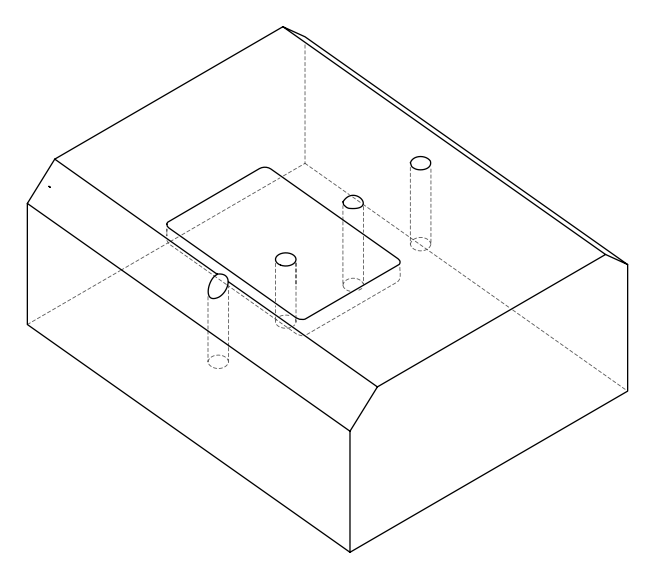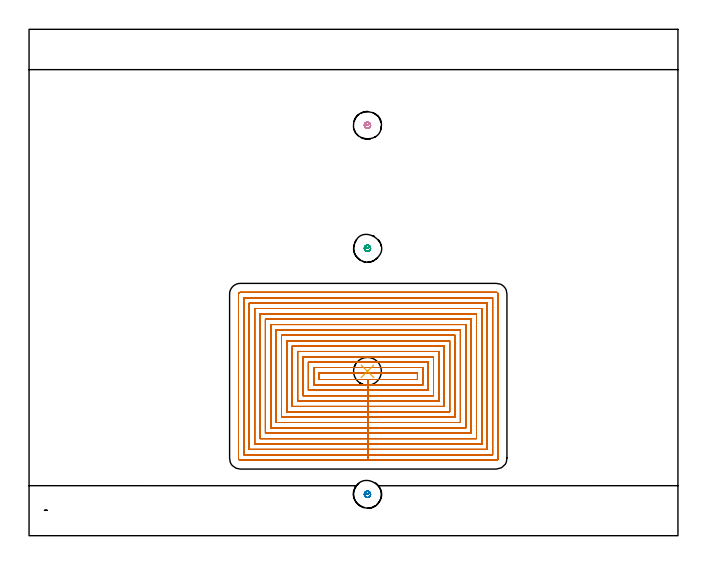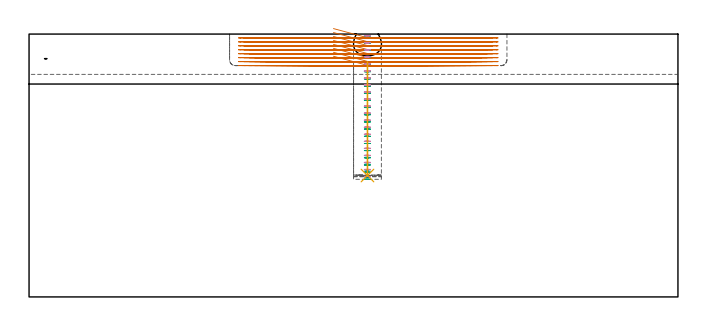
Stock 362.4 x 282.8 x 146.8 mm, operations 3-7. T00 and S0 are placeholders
(PLAN: 7 operations, 3 tool changes, 135.1 min)
(1 AREA_MILL | FG_CHAMFER_SURFACE | UGT0205_001 | 23.62 min | 91729 mm3)
(2 AREA_MILL_1 | FG_CHAMFER_SURFACE_1 | UGT0205_001 | 29.43 min | 141016 mm3)
(3 MILL_RECTANGULAR_POCKET | POCKET_RECTANGULAR_STRAIGHT | UGT0201_089 | Follow Part, ap 2.5, ae 75% | 77.48 min | 281110 mm3)
(4 MILL_BLIND_HOLE_FROM_SOLID_MATERIAL | STEP1POCKET | NXT0201_011 | Spiral | 1.42 min | 14111 mm3)
(5 MILL_BLIND_HOLE_FROM_SOLID_MATERIAL_1 | STEP1POCKET_2 | NXT0201_011 | Spiral | 1.42 min | 15340 mm3)
(6 MILL_BLIND_HOLE_FROM_SOLID_MATERIAL_2 | STEP1POCKET_3 | NXT0201_011 | Spiral | 1.42 min | 15026 mm3)
(7 INDEXABLE_INSERT_DRILL_BLIND_HOLE_FROM_SOLID | STEP1POCKET_1 | NXT0302_002 | 0.26 min | 11540 mm3)
(TOOL UGT0205_001 | Chamfer Mill 20 x 3 x 45 deg. | D20 FL50 Z2)
(TOOL UGT0201_089 | End mill 10 mm | D10 R3 FL22 Z4)
(TOOL NXT0201_011 | ENDMILL 12mm [2P460-1200-NA 1630] | D12 FL38 Z6)
(TOOL NXT0302_002 | Index. Insert Drill 15.5mm [880-D1550L20-05] | D15.5 PA176 FL78 Z2)
(OP 3 MILL_RECTANGULAR_POCKET)
G17 G21 G94 G90
T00 M6
G54
G17 G0 G90 X170.014 Y87.2 S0 M3
G43 Z156.863 H0
Z149.863
G94 G1 X189.45 Z144.655 F250.
X216.9 F500.
Y90.9
X162.
Y87.2
X189.45
Y84.2
X219.9
Y93.9
X159.
Y84.2
X189.45
Y81.2
X222.9
Y96.9
X156.
Y81.2
X189.45
Y78.2
X225.9
Y99.9
X153.
Y78.2
X189.45
Y75.2
X228.9
Y102.9
X150.
Y75.2
X189.45
Y72.2
X231.9
Y105.9
X147.
Y72.2
X189.45
Y69.2
X234.9
Y108.9
X144.
Y69.2
X189.45
Y66.2
X237.9
Y111.9
X141.
Y66.2
X189.45
Y63.2
X240.9
Y114.9
X138.
Y63.2
X189.45
Y60.2
X243.9
Y117.9
X135.
Y60.2
X189.45
Y57.2
X246.9
Y120.9
X132.
Y57.2
X189.45
Y54.2
X249.9
Y123.9
X129.
Y54.2
X189.45
Y51.2
X252.9
Y126.9
X126.
Y51.2
X189.45
Y48.2
X255.9
Y129.9
X123.
Y48.2
X189.45
Y45.2
X258.9
Y132.9
X120.
Y45.2
X189.45
Y42.2
X261.
G3 X261.9 Y43.1 R0.9
G1 Y135.
G3 X261. Y135.9 R0.9
G1 X117.9
G3 X117. Y135. R0.9
G1 Y43.1
G3 X117.9 Y42.2 R0.9
G1 X189.45
X190.45
G0 X170.014 Y87.2 Z147.655
G1 X189.45 Z142.447 F250.
X216.9 F500.
Y90.9
X162.
Y87.2
X189.45
Y84.2
X219.9
Y93.9
X159.
Y84.2
X189.45
Y81.2
X222.9
Y96.9
X156.
Y81.2
X189.45
Y78.2
X225.9
Y99.9
X153.
Y78.2
X189.45
Y75.2
X228.9
Y102.9
X150.
Y75.2
X189.45
Y72.2
X231.9
Y105.9
X147.
Y72.2
X189.45
Y69.2
X234.9
Y108.9
X144.
Y69.2
X189.45
Y66.2
X237.9
Y111.9
X141.
Y66.2
X189.45
Y63.2
X240.9
Y114.9
X138.
Y63.2
X189.45
Y60.2
X243.9
Y117.9
X135.
Y60.2
X189.45
Y57.2
X246.9
Y120.9
X132.
Y57.2
X189.45
Y54.2
X249.9
Y123.9
X129.
Y54.2
X189.45
Y51.2
X252.9
Y126.9
X126.
Y51.2
X189.45
Y48.2
X255.9
Y129.9
X123.
Y48.2
X189.45
Y45.2
X258.9
Y132.9
X120.
Y45.2
X189.45
Y42.2
X261.
G3 X261.9 Y43.1 R0.9
G1 Y135.
G3 X261. Y135.9 R0.9
G1 X117.9
G3 X117. Y135. R0.9
G1 Y43.1
G3 X117.9 Y42.2 R0.9
G1 X189.45
X190.45
G0 X170.014 Y87.2 Z145.447
G1 X189.45 Z140.24 F250.
X216.9 F500.
Y90.9
X162.
Y87.2
X189.45
Y84.2
X219.9
Y93.9
X159.
Y84.2
X189.45
Y81.2
X222.9
Y96.9
X156.
Y81.2
X189.45
Y78.2
X225.9
Y99.9
X153.
Y78.2
X189.45
Y75.2
X228.9
Y102.9
X150.
Y75.2
X189.45
Y72.2
X231.9
Y105.9
X147.
Y72.2
X189.45
Y69.2
X234.9
Y108.9
X144.
Y69.2
X189.45
Y66.2
X237.9
Y111.9
X141.
Y66.2
X189.45
Y63.2
X240.9
Y114.9
X138.
Y63.2
X189.45
Y60.2
X243.9
Y117.9
X135.
Y60.2
X189.45
Y57.2
X246.9
Y120.9
X132.
Y57.2
X189.45
Y54.2
X249.9
Y123.9
X129.
Y54.2
X189.45
Y51.2
X252.9
Y126.9
X126.
Y51.2
X189.45
Y48.2
X255.9
Y129.9
X123.
Y48.2
X189.45
Y45.2
X258.9
Y132.9
X120.
Y45.2
X189.45
Y42.2
X261.
G3 X261.9 Y43.1 R0.9
G1 Y135.
G3 X261. Y135.9 R0.9
G1 X117.9
G3 X117. Y135. R0.9
G1 Y43.1
G3 X117.9 Y42.2 R0.9
G1 X189.45
X190.45
G0 X170.014 Y87.2 Z143.24
G1 X189.45 Z138.032 F250.
X216.9 F500.
Y90.9
X162.
Y87.2
X189.45
Y84.2
X219.9
Y93.9
X159.
Y84.2
X189.45
Y81.2
X222.9
Y96.9
X156.
Y81.2
X189.45
Y78.2
X225.9
Y99.9
X153.
Y78.2
X189.45
Y75.2
X228.9
Y102.9
X150.
Y75.2
X189.45
Y72.2
X231.9
Y105.9
X147.
Y72.2
X189.45
Y69.2
X234.9
Y108.9
X144.
Y69.2
X189.45
Y66.2
X237.9
Y111.9
X141.
Y66.2
X189.45
Y63.2
X240.9
Y114.9
X138.
Y63.2
X189.45
Y60.2
X243.9
Y117.9
X135.
Y60.2
X189.45
Y57.2
X246.9
Y120.9
X132.
Y57.2
X189.45
Y54.2
X249.9
Y123.9
X129.
Y54.2
X189.45
Y51.2
X252.9
Y126.9
X126.
Y51.2
X189.45
Y48.2
X255.9
Y129.9
X123.
Y48.2
X189.45
Y45.2
X258.9
Y132.9
X120.
Y45.2
X189.45
Y42.2
X261.
G3 X261.9 Y43.1 R0.9
G1 Y135.
G3 X261. Y135.9 R0.9
G1 X117.9
G3 X117. Y135. R0.9
G1 Y43.1
G3 X117.9 Y42.2 R0.9
G1 X189.45
X190.45
G0 X170.014 Y87.2 Z141.032
G1 X189.45 Z135.824 F250.
X216.9 F500.
Y90.9
X162.
Y87.2
X189.45
Y84.2
X219.9
Y93.9
X159.
Y84.2
X189.45
Y81.2
X222.9
Y96.9
X156.
Y81.2
X189.45
Y78.2
X225.9
Y99.9
X153.
Y78.2
X189.45
Y75.2
X228.9
Y102.9
X150.
Y75.2
X189.45
Y72.2
X231.9
Y105.9
X147.
Y72.2
X189.45
Y69.2
X234.9
Y108.9
X144.
Y69.2
X189.45
Y66.2
X237.9
Y111.9
X141.
Y66.2
X189.45
Y63.2
X240.9
Y114.9
X138.
Y63.2
X189.45
Y60.2
X243.9
Y117.9
X135.
Y60.2
X189.45
Y57.2
X246.9
Y120.9
X132.
Y57.2
X189.45
Y54.2
X249.9
Y123.9
X129.
Y54.2
X189.45
Y51.2
X252.9
Y126.9
X126.
Y51.2
X189.45
Y48.2
X255.9
Y129.9
X123.
Y48.2
X189.45
Y45.2
X258.9
Y132.9
X120.
Y45.2
X189.45
Y42.2
X261.
G3 X261.9 Y43.1 R0.9
G1 Y135.
G3 X261. Y135.9 R0.9
G1 X117.9
G3 X117. Y135. R0.9
G1 Y43.1
G3 X117.9 Y42.2 R0.9
G1 X189.45
X190.45
G0 X170.014 Y87.2 Z138.824
G1 X189.45 Z133.616 F250.
X216.9 F500.
Y90.9
X162.
Y87.2
X189.45
Y84.2
X219.9
Y93.9
X159.
Y84.2
X189.45
Y81.2
X222.9
Y96.9
X156.
Y81.2
X189.45
Y78.2
X225.9
Y99.9
X153.
Y78.2
X189.45
Y75.2
X228.9
Y102.9
X150.
Y75.2
X189.45
Y72.2
X231.9
Y105.9
X147.
Y72.2
X189.45
Y69.2
X234.9
Y108.9
X144.
Y69.2
X189.45
Y66.2
X237.9
Y111.9
X141.
Y66.2
X189.45
Y63.2
X240.9
Y114.9
X138.
Y63.2
X189.45
Y60.2
X243.9
Y117.9
X135.
Y60.2
X189.45
Y57.2
X246.9
Y120.9
X132.
Y57.2
X189.45
Y54.2
X249.9
Y123.9
X129.
Y54.2
X189.45
Y51.2
X252.9
Y126.9
X126.
Y51.2
X189.45
Y48.2
X255.9
Y129.9
X123.
Y48.2
X189.45
Y45.2
X258.9
Y132.9
X120.
Y45.2
X189.45
Y42.2
X261.
G3 X261.9 Y43.1 R0.9
G1 Y135.
G3 X261. Y135.9 R0.9
G1 X117.9
G3 X117. Y135. R0.9
G1 Y43.1
G3 X117.9 Y42.2 R0.9
G1 X189.45
X190.45
G0 X170.014 Y87.2 Z136.616
G1 X189.45 Z131.408 F250.
X216.9 F500.
Y90.9
X162.
Y87.2
X189.45
Y84.2
X219.9
Y93.9
X159.
Y84.2
X189.45
Y81.2
X222.9
Y96.9
X156.
Y81.2
X189.45
Y78.2
X225.9
Y99.9
X153.
Y78.2
X189.45
Y75.2
X228.9
Y102.9
X150.
Y75.2
X189.45
Y72.2
X231.9
Y105.9
X147.
Y72.2
X189.45
Y69.2
X234.9
Y108.9
X144.
Y69.2
X189.45
Y66.2
X237.9
Y111.9
X141.
Y66.2
X189.45
Y63.2
X240.9
Y114.9
X138.
Y63.2
X189.45
Y60.2
X243.9
Y117.9
X135.
Y60.2
X189.45
Y57.2
X246.9
Y120.9
X132.
Y57.2
X189.45
Y54.2
X249.9
Y123.9
X129.
Y54.2
X189.45
Y51.2
X252.9
Y126.9
X126.
Y51.2
X189.45
Y48.2
X255.9
Y129.9
X123.
Y48.2
X189.45
Y45.2
X258.9
Y132.9
X120.
Y45.2
X189.45
Y42.2
X261.
G3 X261.9 Y43.1 R0.9
G1 Y135.
G3 X261. Y135.9 R0.9
G1 X117.9
G3 X117. Y135. R0.9
G1 Y43.1
G3 X117.9 Y42.2 R0.9
G1 X189.45
X190.45
G0 X170.014 Y87.2 Z134.408
G1 X189.45 Z129.2 F250.
X216.9 F500.
Y90.9
X162.
Y87.2
X189.45
Y84.2
X219.9
Y93.9
X159.
Y84.2
X189.45
Y81.2
X222.9
Y96.9
X156.
Y81.2
X189.45
Y78.2
X225.9
Y99.9
X153.
Y78.2
X189.45
Y75.2
X228.9
Y102.9
X150.
Y75.2
X189.45
Y72.2
X231.9
Y105.9
X147.
Y72.2
X189.45
Y69.2
X234.9
Y108.9
X144.
Y69.2
X189.45
Y66.2
X237.9
Y111.9
X141.
Y66.2
X189.45
Y63.2
X240.9
Y114.9
X138.
Y63.2
X189.45
Y60.2
X243.9
Y117.9
X135.
Y60.2
X189.45
Y57.2
X246.9
Y120.9
X132.
Y57.2
X189.45
Y54.2
X249.9
Y123.9
X129.
Y54.2
X189.45
Y51.2
X252.9
Y126.9
X126.
Y51.2
X189.45
Y48.2
X255.9
Y129.9
X123.
Y48.2
X189.45
Y45.2
X258.9
Y132.9
X120.
Y45.2
X189.45
Y42.2
X261.
G3 X261.9 Y43.1 R0.9
G1 Y135.
G3 X261. Y135.9 R0.9
G1 X117.9
G3 X117. Y135. R0.9
G1 Y43.1
G3 X117.9 Y42.2 R0.9
G1 X189.45
X190.45
G0 Z156.863
M5
M2
(OP 4 MILL_BLIND_HOLE_FROM_SOLID_MATERIAL)
G17 G21 G94 G90
T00 M6
G54
G17 G0 G90 X189. Y23.1 S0 M3
G43 Z156.8 H1
Z145.862
G94 G3 X189.76 Y24.09 R0.787 F250.
X188.547 Y24.79 R0.99
X187.31 Y22.647 R1.75
X188.547 Y24.79 R-1.75
X187.928 Y23.719 R0.875
X189. Y23.1 R0.875
G0 Z141.924
G3 X189.76 Y24.09 R0.787
X188.547 Y24.79 R0.99
X187.31 Y22.647 R1.75
X188.547 Y24.79 R-1.75
X187.928 Y23.719 R0.875
X189. Y23.1 R0.875
G0 Z137.986
G3 X189.76 Y24.09 R0.787
X188.547 Y24.79 R0.99
X187.31 Y22.647 R1.75
X188.547 Y24.79 R-1.75
X187.928 Y23.719 R0.875
X189. Y23.1 R0.875
G0 Z134.048
G3 X189.76 Y24.09 R0.787
X188.547 Y24.79 R0.99
X187.31 Y22.647 R1.75
X188.547 Y24.79 R-1.75
X187.928 Y23.719 R0.875
X189. Y23.1 R0.875
G0 Z130.11
G3 X189.76 Y24.09 R0.787
X188.547 Y24.79 R0.99
X187.31 Y22.647 R1.75
X188.547 Y24.79 R-1.75
X187.928 Y23.719 R0.875
X189. Y23.1 R0.875
G0 Z126.171
G3 X189.76 Y24.09 R0.787
X188.547 Y24.79 R0.99
X187.31 Y22.647 R1.75
X188.547 Y24.79 R-1.75
X187.928 Y23.719 R0.875
X189. Y23.1 R0.875
G0 Z122.233
G3 X189.76 Y24.09 R0.787
X188.547 Y24.79 R0.99
X187.31 Y22.647 R1.75
X188.547 Y24.79 R-1.75
X187.928 Y23.719 R0.875
X189. Y23.1 R0.875
G0 Z118.295
G3 X189.76 Y24.09 R0.787
X188.547 Y24.79 R0.99
X187.31 Y22.647 R1.75
X188.547 Y24.79 R-1.75
X187.928 Y23.719 R0.875
X189. Y23.1 R0.875
G0 Z114.357
G3 X189.76 Y24.09 R0.787
X188.547 Y24.79 R0.99
X187.31 Y22.647 R1.75
X188.547 Y24.79 R-1.75
X187.928 Y23.719 R0.875
X189. Y23.1 R0.875
G0 Z110.419
G3 X189.76 Y24.09 R0.787
X188.547 Y24.79 R0.99
X187.31 Y22.647 R1.75
X188.547 Y24.79 R-1.75
X187.928 Y23.719 R0.875
X189. Y23.1 R0.875
G0 Z106.481
G3 X189.76 Y24.09 R0.787
X188.547 Y24.79 R0.99
X187.31 Y22.647 R1.75
X188.547 Y24.79 R-1.75
X187.928 Y23.719 R0.875
X189. Y23.1 R0.875
G0 Z102.543
G3 X189.76 Y24.09 R0.787
X188.547 Y24.79 R0.99
X187.31 Y22.647 R1.75
X188.547 Y24.79 R-1.75
X187.928 Y23.719 R0.875
X189. Y23.1 R0.875
G0 Z98.605
G3 X189.76 Y24.09 R0.787
X188.547 Y24.79 R0.99
X187.31 Y22.647 R1.75
X188.547 Y24.79 R-1.75
X187.928 Y23.719 R0.875
X189. Y23.1 R0.875
G0 Z94.667
G3 X189.76 Y24.09 R0.787
X188.547 Y24.79 R0.99
X187.31 Y22.647 R1.75
X188.547 Y24.79 R-1.75
X187.928 Y23.719 R0.875
X189. Y23.1 R0.875
G0 Z90.729
G3 X189.76 Y24.09 R0.787
X188.547 Y24.79 R0.99
X187.31 Y22.647 R1.75
X188.547 Y24.79 R-1.75
X187.928 Y23.719 R0.875
X189. Y23.1 R0.875
G0 Z86.79
G3 X189.76 Y24.09 R0.787
X188.547 Y24.79 R0.99
X187.31 Y22.647 R1.75
X188.547 Y24.79 R-1.75
X187.928 Y23.719 R0.875
X189. Y23.1 R0.875
G0 Z82.852
G3 X189.76 Y24.09 R0.787
X188.547 Y24.79 R0.99
X187.31 Y22.647 R1.75
X188.547 Y24.79 R-1.75
X187.928 Y23.719 R0.875
X189. Y23.1 R0.875
G0 Z78.914
G3 X189.76 Y24.09 R0.787
X188.547 Y24.79 R0.99
X187.31 Y22.647 R1.75
X188.547 Y24.79 R-1.75
X187.928 Y23.719 R0.875
X189. Y23.1 R0.875
G0 Z74.976
G3 X189.76 Y24.09 R0.787
X188.547 Y24.79 R0.99
X187.31 Y22.647 R1.75
X188.547 Y24.79 R-1.75
X187.928 Y23.719 R0.875
X189. Y23.1 R0.875
G0 Z71.038
G3 X189.76 Y24.09 R0.787
X188.547 Y24.79 R0.99
X187.31 Y22.647 R1.75
X188.547 Y24.79 R-1.75
X187.928 Y23.719 R0.875
X189. Y23.1 R0.875
G0 Z67.1
G3 X189.76 Y24.09 R0.787
X188.547 Y24.79 R0.99
X187.31 Y22.647 R1.75
X188.547 Y24.79 R-1.75
X187.928 Y23.719 R0.875
X189. Y23.1 R0.875
G0 Z156.8
M5
M2
(OP 5 MILL_BLIND_HOLE_FROM_SOLID_MATERIAL_1)
G17 G21 G94 G90
T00 M6
G54
G17 G0 G90 X189. Y160.5 S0 M3
G43 Z156.8 H1
Z145.795
G94 G3 X189.76 Y161.49 R0.787 F250.
X188.547 Y162.19 R0.99
X187.31 Y160.047 R1.75
X188.547 Y162.19 R-1.75
X187.928 Y161.119 R0.875
X189. Y160.5 R0.875
G0 Z141.79
G3 X189.76 Y161.49 R0.787
X188.547 Y162.19 R0.99
X187.31 Y160.047 R1.75
X188.547 Y162.19 R-1.75
X187.928 Y161.119 R0.875
X189. Y160.5 R0.875
G0 Z137.786
G3 X189.76 Y161.49 R0.787
X188.547 Y162.19 R0.99
X187.31 Y160.047 R1.75
X188.547 Y162.19 R-1.75
X187.928 Y161.119 R0.875
X189. Y160.5 R0.875
G0 Z133.781
G3 X189.76 Y161.49 R0.787
X188.547 Y162.19 R0.99
X187.31 Y160.047 R1.75
X188.547 Y162.19 R-1.75
X187.928 Y161.119 R0.875
X189. Y160.5 R0.875
G0 Z129.776
G3 X189.76 Y161.49 R0.787
X188.547 Y162.19 R0.99
X187.31 Y160.047 R1.75
X188.547 Y162.19 R-1.75
X187.928 Y161.119 R0.875
X189. Y160.5 R0.875
G0 Z125.771
G3 X189.76 Y161.49 R0.787
X188.547 Y162.19 R0.99
X187.31 Y160.047 R1.75
X188.547 Y162.19 R-1.75
X187.928 Y161.119 R0.875
X189. Y160.5 R0.875
G0 Z121.767
G3 X189.76 Y161.49 R0.787
X188.547 Y162.19 R0.99
X187.31 Y160.047 R1.75
X188.547 Y162.19 R-1.75
X187.928 Y161.119 R0.875
X189. Y160.5 R0.875
G0 Z117.762
G3 X189.76 Y161.49 R0.787
X188.547 Y162.19 R0.99
X187.31 Y160.047 R1.75
X188.547 Y162.19 R-1.75
X187.928 Y161.119 R0.875
X189. Y160.5 R0.875
G0 Z113.757
G3 X189.76 Y161.49 R0.787
X188.547 Y162.19 R0.99
X187.31 Y160.047 R1.75
X188.547 Y162.19 R-1.75
X187.928 Y161.119 R0.875
X189. Y160.5 R0.875
G0 Z109.752
G3 X189.76 Y161.49 R0.787
X188.547 Y162.19 R0.99
X187.31 Y160.047 R1.75
X188.547 Y162.19 R-1.75
X187.928 Y161.119 R0.875
X189. Y160.5 R0.875
G0 Z105.748
G3 X189.76 Y161.49 R0.787
X188.547 Y162.19 R0.99
X187.31 Y160.047 R1.75
X188.547 Y162.19 R-1.75
X187.928 Y161.119 R0.875
X189. Y160.5 R0.875
G0 Z101.743
G3 X189.76 Y161.49 R0.787
X188.547 Y162.19 R0.99
X187.31 Y160.047 R1.75
X188.547 Y162.19 R-1.75
X187.928 Y161.119 R0.875
X189. Y160.5 R0.875
G0 Z97.738
G3 X189.76 Y161.49 R0.787
X188.547 Y162.19 R0.99
X187.31 Y160.047 R1.75
X188.547 Y162.19 R-1.75
X187.928 Y161.119 R0.875
X189. Y160.5 R0.875
G0 Z93.733
G3 X189.76 Y161.49 R0.787
X188.547 Y162.19 R0.99
X187.31 Y160.047 R1.75
X188.547 Y162.19 R-1.75
X187.928 Y161.119 R0.875
X189. Y160.5 R0.875
G0 Z89.729
G3 X189.76 Y161.49 R0.787
X188.547 Y162.19 R0.99
X187.31 Y160.047 R1.75
X188.547 Y162.19 R-1.75
X187.928 Y161.119 R0.875
X189. Y160.5 R0.875
G0 Z85.724
G3 X189.76 Y161.49 R0.787
X188.547 Y162.19 R0.99
X187.31 Y160.047 R1.75
X188.547 Y162.19 R-1.75
X187.928 Y161.119 R0.875
X189. Y160.5 R0.875
G0 Z81.719
G3 X189.76 Y161.49 R0.787
X188.547 Y162.19 R0.99
X187.31 Y160.047 R1.75
X188.547 Y162.19 R-1.75
X187.928 Y161.119 R0.875
X189. Y160.5 R0.875
G0 Z77.714
G3 X189.76 Y161.49 R0.787
X188.547 Y162.19 R0.99
X187.31 Y160.047 R1.75
X188.547 Y162.19 R-1.75
X187.928 Y161.119 R0.875
X189. Y160.5 R0.875
G0 Z73.71
G3 X189.76 Y161.49 R0.787
X188.547 Y162.19 R0.99
X187.31 Y160.047 R1.75
X188.547 Y162.19 R-1.75
X187.928 Y161.119 R0.875
X189. Y160.5 R0.875
G0 Z69.705
G3 X189.76 Y161.49 R0.787
X188.547 Y162.19 R0.99
X187.31 Y160.047 R1.75
X188.547 Y162.19 R-1.75
X187.928 Y161.119 R0.875
X189. Y160.5 R0.875
G0 Z65.7
G3 X189.76 Y161.49 R0.787
X188.547 Y162.19 R0.99
X187.31 Y160.047 R1.75
X188.547 Y162.19 R-1.75
X187.928 Y161.119 R0.875
X189. Y160.5 R0.875
G0 Z156.8
M5
M2
(OP 6 MILL_BLIND_HOLE_FROM_SOLID_MATERIAL_2)
G17 G21 G94 G90
T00 M6
G54
G17 G0 G90 X189. Y229.2 S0 M3
G43 Z156.8 H1
Z145.871
G94 G3 X189.76 Y230.19 R0.787 F250.
X188.547 Y230.89 R0.99
X187.31 Y228.747 R1.75
X188.547 Y230.89 R-1.75
X187.928 Y229.819 R0.875
X189. Y229.2 R0.875
G0 Z141.943
G3 X189.76 Y230.19 R0.787
X188.547 Y230.89 R0.99
X187.31 Y228.747 R1.75
X188.547 Y230.89 R-1.75
X187.928 Y229.819 R0.875
X189. Y229.2 R0.875
G0 Z138.014
G3 X189.76 Y230.19 R0.787
X188.547 Y230.89 R0.99
X187.31 Y228.747 R1.75
X188.547 Y230.89 R-1.75
X187.928 Y229.819 R0.875
X189. Y229.2 R0.875
G0 Z134.086
G3 X189.76 Y230.19 R0.787
X188.547 Y230.89 R0.99
X187.31 Y228.747 R1.75
X188.547 Y230.89 R-1.75
X187.928 Y229.819 R0.875
X189. Y229.2 R0.875
G0 Z130.157
G3 X189.76 Y230.19 R0.787
X188.547 Y230.89 R0.99
X187.31 Y228.747 R1.75
X188.547 Y230.89 R-1.75
X187.928 Y229.819 R0.875
X189. Y229.2 R0.875
G0 Z126.229
G3 X189.76 Y230.19 R0.787
X188.547 Y230.89 R0.99
X187.31 Y228.747 R1.75
X188.547 Y230.89 R-1.75
X187.928 Y229.819 R0.875
X189. Y229.2 R0.875
G0 Z122.3
G3 X189.76 Y230.19 R0.787
X188.547 Y230.89 R0.99
X187.31 Y228.747 R1.75
X188.547 Y230.89 R-1.75
X187.928 Y229.819 R0.875
X189. Y229.2 R0.875
G0 Z118.371
G3 X189.76 Y230.19 R0.787
X188.547 Y230.89 R0.99
X187.31 Y228.747 R1.75
X188.547 Y230.89 R-1.75
X187.928 Y229.819 R0.875
X189. Y229.2 R0.875
G0 Z114.443
G3 X189.76 Y230.19 R0.787
X188.547 Y230.89 R0.99
X187.31 Y228.747 R1.75
X188.547 Y230.89 R-1.75
X187.928 Y229.819 R0.875
X189. Y229.2 R0.875
G0 Z110.514
G3 X189.76 Y230.19 R0.787
X188.547 Y230.89 R0.99
X187.31 Y228.747 R1.75
X188.547 Y230.89 R-1.75
X187.928 Y229.819 R0.875
X189. Y229.2 R0.875
G0 Z106.586
G3 X189.76 Y230.19 R0.787
X188.547 Y230.89 R0.99
X187.31 Y228.747 R1.75
X188.547 Y230.89 R-1.75
X187.928 Y229.819 R0.875
X189. Y229.2 R0.875
G0 Z102.657
G3 X189.76 Y230.19 R0.787
X188.547 Y230.89 R0.99
X187.31 Y228.747 R1.75
X188.547 Y230.89 R-1.75
X187.928 Y229.819 R0.875
X189. Y229.2 R0.875
G0 Z98.729
G3 X189.76 Y230.19 R0.787
X188.547 Y230.89 R0.99
X187.31 Y228.747 R1.75
X188.547 Y230.89 R-1.75
X187.928 Y229.819 R0.875
X189. Y229.2 R0.875
G0 Z94.8
G3 X189.76 Y230.19 R0.787
X188.547 Y230.89 R0.99
X187.31 Y228.747 R1.75
X188.547 Y230.89 R-1.75
X187.928 Y229.819 R0.875
X189. Y229.2 R0.875
G0 Z90.871
G3 X189.76 Y230.19 R0.787
X188.547 Y230.89 R0.99
X187.31 Y228.747 R1.75
X188.547 Y230.89 R-1.75
X187.928 Y229.819 R0.875
X189. Y229.2 R0.875
G0 Z86.943
G3 X189.76 Y230.19 R0.787
X188.547 Y230.89 R0.99
X187.31 Y228.747 R1.75
X188.547 Y230.89 R-1.75
X187.928 Y229.819 R0.875
X189. Y229.2 R0.875
G0 Z83.014
G3 X189.76 Y230.19 R0.787
X188.547 Y230.89 R0.99
X187.31 Y228.747 R1.75
X188.547 Y230.89 R-1.75
X187.928 Y229.819 R0.875
X189. Y229.2 R0.875
G0 Z79.086
G3 X189.76 Y230.19 R0.787
X188.547 Y230.89 R0.99
X187.31 Y228.747 R1.75
X188.547 Y230.89 R-1.75
X187.928 Y229.819 R0.875
X189. Y229.2 R0.875
G0 Z75.157
G3 X189.76 Y230.19 R0.787
X188.547 Y230.89 R0.99
X187.31 Y228.747 R1.75
X188.547 Y230.89 R-1.75
X187.928 Y229.819 R0.875
X189. Y229.2 R0.875
G0 Z71.229
G3 X189.76 Y230.19 R0.787
X188.547 Y230.89 R0.99
X187.31 Y228.747 R1.75
X188.547 Y230.89 R-1.75
X187.928 Y229.819 R0.875
X189. Y229.2 R0.875
G0 Z67.3
G3 X189.76 Y230.19 R0.787
X188.547 Y230.89 R0.99
X187.31 Y228.747 R1.75
X188.547 Y230.89 R-1.75
X187.928 Y229.819 R0.875
X189. Y229.2 R0.875
G0 Z156.8
M5
M2
(OP 7 INDEXABLE_INSERT_DRILL_BLIND_HOLE_FROM_SOLID)
G17 G21 G94 G90
T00 M6
G54
G17 G0 G90 X189. Y91.8 S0 M3
G43 Z156.8 H1
G94 G81 G98 Z67.8 F250. R131.2
G80
M5
M2
